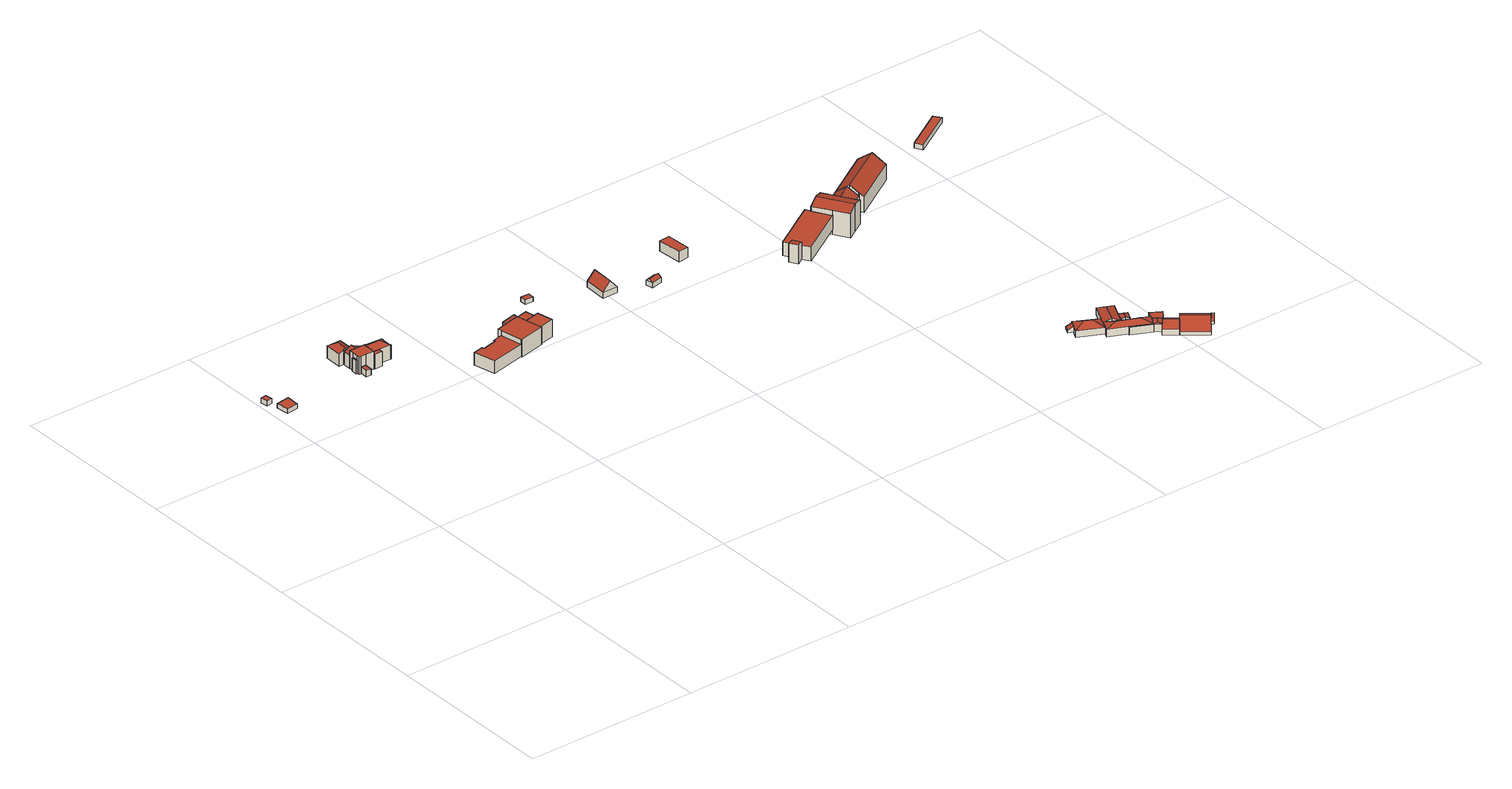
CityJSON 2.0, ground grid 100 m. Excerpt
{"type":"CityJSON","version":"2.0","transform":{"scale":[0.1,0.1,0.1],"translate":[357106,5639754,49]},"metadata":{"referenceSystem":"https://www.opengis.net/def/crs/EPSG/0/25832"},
"CityObjects":{
"building1":{"type":"Building","attributes":{"Geometrietyp2DReferenz":"3000","Gemeindeschluessel":"05315000","function":"31001_3040","roofType":"1000","measuredHeight":3.02,"storeysAboveGround":1},"address":[{"country":"Germany","locality":"Köln","thoroughfareNumber":"61","thoroughfareName":"Lindenallee"}],"geometry":[{"type":"Solid","lod":"2","boundaries":[[[[0,1,2,3]],[[4,5,1,0]],[[6,7,5,4]],[[3,2,7,6]],[[4,0,3,6]],[[1,5,7,2]]]],"semantics":{"surfaces":[{"type":"WallSurface"},{"type":"RoofSurface"},{"type":"GroundSurface"}],"values":[[0,0,0,0,1,2]]}}]},
"building2":{"type":"Building","attributes":{"Geometrietyp2DReferenz":"3000","Gemeindeschluessel":"05315000","function":"31001_2463","roofType":"1000","measuredHeight":2.78,"storeysAboveGround":1},"address":[{"country":"Germany","locality":"Köln","thoroughfareNumber":"61","thoroughfareName":"Lindenallee"}],"geometry":[{"type":"Solid","lod":"2","boundaries":[[[[8,9,10,11]],[[12,13,9,8]],[[14,15,13,12]],[[11,10,15,14]],[[12,8,11,14]],[[9,13,15,10]]]],"semantics":{"surfaces":[{"type":"WallSurface"},{"type":"RoofSurface"},{"type":"GroundSurface"}],"values":[[0,0,0,0,1,2]]}}]},
"building3":{"type":"Building","attributes":{"Geometrietyp2DReferenz":"3000","Gemeindeschluessel":"05315000","function":"51009_1610","roofType":"1000","measuredHeight":7.66},"geometry":[{"type":"Solid","lod":"2","boundaries":[[[[16,17,18,19]],[[20,21,17,16]],[[22,23,21,20]],[[19,18,23,22]],[[20,16,19,22]],[[17,21,23,18]]]],"semantics":{"surfaces":[{"type":"WallSurface"},{"type":"RoofSurface"},{"type":"GroundSurface"}],"values":[[0,0,0,0,1,2]]}}]},
"building4":{"type":"Building","attributes":{"Geometrietyp2DReferenz":"3000","Gemeindeschluessel":"05315000","function":"51009_1610","roofType":"1000","measuredHeight":3.61},"geometry":[{"type":"Solid","lod":"2","boundaries":[[[[24,25,26,27]],[[28,29,25,24]],[[30,31,29,28]],[[27,26,31,30]],[[28,24,27,30]],[[25,29,31,26]]]],"semantics":{"surfaces":[{"type":"WallSurface"},{"type":"RoofSurface"},{"type":"GroundSurface"}],"values":[[0,0,0,0,1,2]]}}]},
"building5":{"type":"Building","attributes":{"Gemeindeschluessel":"05315000","Geometrietyp2DReferenz":"3000","function":"31001_1010"},"address":[{"country":"Germany","locality":"Köln","thoroughfareNumber":"55a","thoroughfareName":"Lindenallee"}],"children":["building5-1","building5-2","building5-3","building5-4","building5-5"]},
"building5-1":{"type":"BuildingPart","attributes":{"roofType":"1000","measuredHeight":10.19,"storeysAboveGround":3},"parents":["building5"],"geometry":[{"type":"MultiSurface","lod":"2","boundaries":[[[32,33,34,35]],[[36,37,33,32]],[[38,39,37,36]],[[40,41,39,38]],[[42,43,41,40]],[[35,34,44,45]],[[46,42,40,38,36,32,35,45]],[[33,37,39,41,43,47,44,34]],[[42,46,48,49,50]],[[50,49,51,43]],[[49,48,47,51]],[[46,52,53]],[[45,54,55,56]],[[52,56,55,57,58]],[[53,52,58,47]],[[55,54,44,57]]],"semantics":{"surfaces":[{"type":"WallSurface"},{"type":"RoofSurface"},{"type":"GroundSurface"},{"type":"ClosureSurface"}],"values":[0,0,0,0,0,0,1,2,0,3,3,0,0,3,3,3]}}]},
"building5-2":{"type":"BuildingPart","attributes":{"roofType":"5000","measuredHeight":10.4,"storeysAboveGround":3},"address":[{"country":"Germany","locality":"Köln","thoroughfareNumber":"55a","thoroughfareName":"Lindenallee"}],"parents":["building5"],"geometry":[{"type":"MultiSurface","lod":"2","boundaries":[[[59,60,61,62]],[[63,64,60,59]],[[65,66,67,68]],[[69,70,66,65]],[[71,72,70,69]],[[73,74,72,71]],[[75,76,74,73]],[[77,78,76,75]],[[79,80,78,77]],[[81,82,80,79]],[[83,84,82,81]],[[85,86,84,83]],[[87,88,86,85]],[[89,90,88,87]],[[91,92,90,89]],[[93,94,92,91]],[[95,96,94,93]],[[97,98,96,95]],[[99,100,98,97]],[[62,61,100,99]],[[52,55,63,59,62,101]],[[62,99,97,95,93,91,89,87,101]],[[87,85,83,81,79,77,75,73,71,69,65,68,53,52,101]],[[60,64,102,103,104,67,66,70,72,74,76,78,80,82,84,86,88,90,92,94,96,98,100,61]],[[55,102,64,63]],[[58,103,102,57]],[[56,52,58,57,55]],[[58,47,104,103]],[[52,53,47,58]],[[53,105,48]],[[48,105,68,67,104]]],"semantics":{"surfaces":[{"type":"WallSurface"},{"type":"RoofSurface"},{"type":"GroundSurface"},{"type":"ClosureSurface"}],"values":[0,0,0,0,0,0,0,0,0,0,0,0,0,0,0,0,0,0,0,0,1,1,1,2,3,0,3,0,3,0,3]}}]},
"building5-3":{"type":"BuildingPart","attributes":{"roofType":"5000","measuredHeight":9.12,"storeysAboveGround":3},"parents":["building5"],"geometry":[{"type":"MultiSurface","lod":"2","boundaries":[[[106,107,108,109]],[[110,111,107,106]],[[112,113,111,110]],[[114,115,116,117]],[[109,108,115,114]],[[118,112,110,119]],[[110,106,119]],[[106,109,114,117,118,119]],[[107,111,113,120,116,115,108]],[[118,121,122]],[[122,121,120,123,124]],[[124,123,113,112]],[[118,117,125,121]],[[116,120,121,125]]],"semantics":{"surfaces":[{"type":"WallSurface"},{"type":"RoofSurface"},{"type":"GroundSurface"},{"type":"ClosureSurface"}],"values":[0,0,0,0,0,1,1,1,2,0,3,3,0,3]}}]},
"building5-4":{"type":"BuildingPart","attributes":{"roofType":"3100","measuredHeight":9.55,"storeysAboveGround":3},"parents":["building5"],"geometry":[{"type":"MultiSurface","lod":"2","boundaries":[[[125,116,126,50]],[[127,128,113,129]],[[130,67,128,127]],[[48,130,127,129,131,49]],[[125,50,49,131]],[[126,116,123,113,128,67,104,132]],[[51,43,126,132]],[[49,50,43,51]],[[131,124,122]],[[122,124,123,120,121]],[[121,120,116,125]],[[131,129,112,124]],[[113,123,124,112]],[[130,105,68]],[[68,105,48,104,67]],[[51,132,104,47]],[[49,51,47,48]]],"semantics":{"surfaces":[{"type":"WallSurface"},{"type":"RoofSurface"},{"type":"GroundSurface"},{"type":"ClosureSurface"}],"values":[0,0,0,1,1,2,0,3,0,3,3,0,3,0,3,0,3]}}]},
"building5-5":{"type":"BuildingPart","attributes":{"roofType":"1000","measuredHeight":8.3,"storeysAboveGround":3},"parents":["building5"],"geometry":[{"type":"MultiSurface","lod":"2","boundaries":[[[133,134,135,136]],[[54,137,134,133]],[[136,135,64,63]],[[55,54,133,136,63]],[[134,137,102,64,135]],[[44,57,102,137]],[[54,55,57,44]],[[63,64,102,55]]],"semantics":{"surfaces":[{"type":"WallSurface"},{"type":"RoofSurface"},{"type":"GroundSurface"},{"type":"ClosureSurface"}],"values":[0,0,0,1,2,0,3,3]}}]},
"building6":{"type":"Building","attributes":{"Gemeindeschluessel":"05315000","Geometrietyp2DReferenz":"3000","function":"31001_2050"},"address":[{"country":"Germany","locality":"Köln","thoroughfareNumber":"53b","thoroughfareName":"Lindenallee"}],"children":["building6-1","building6-2","building6-3","building6-4","building6-5"]},
"building6-1":{"type":"BuildingPart","attributes":{"roofType":"1000","measuredHeight":10.09,"storeysAboveGround":3},"parents":["building6"],"geometry":[{"type":"MultiSurface","lod":"2","boundaries":[[[138,139,140,141]],[[142,143,139,138]],[[144,145,143,142]],[[146,147,148,149]],[[150,151,147,146]],[[152,153,154,155]],[[150,146,149,144,142,138,141,152,155]],[[140,139,143,145,148,147,151,154,153]],[[141,156,152]],[[152,156,157,153]],[[156,141,140,157]],[[144,149,158,159]],[[148,145,159,158]],[[150,155,160,161]],[[154,151,161,160]]],"semantics":{"surfaces":[{"type":"WallSurface"},{"type":"RoofSurface"},{"type":"GroundSurface"},{"type":"ClosureSurface"}],"values":[0,0,0,0,0,0,1,2,0,3,3,0,3,0,3]}}]},
"building6-2":{"type":"BuildingPart","attributes":{"roofType":"1000","measuredHeight":7.21,"storeysAboveGround":3},"parents":["building6"],"geometry":[{"type":"Solid","lod":"2","boundaries":[[[[162,163,164,165]],[[166,167,163,162]],[[168,169,167,166]],[[170,171,169,168]],[[172,173,171,170]],[[158,148,173,172]],[[165,164,145,159]],[[158,172,170,168,166,162,165,159]],[[163,167,169,171,173,148,145,164]],[[158,159,145,148]]]],"semantics":{"surfaces":[{"type":"WallSurface"},{"type":"RoofSurface"},{"type":"GroundSurface"},{"type":"ClosureSurface"}],"values":[[0,0,0,0,0,0,0,1,2,3]]}}]},
"building6-3":{"type":"BuildingPart","attributes":{"roofType":"2100","measuredHeight":10.44,"storeysAboveGround":3},"parents":["building6"],"geometry":[{"type":"Solid","lod":"2","boundaries":[[[[174,175,176,177]],[[160,154,175,174]],[[177,176,151,161]],[[160,174,177,161]],[[175,154,151,176]],[[160,161,151,154]]]],"semantics":{"surfaces":[{"type":"WallSurface"},{"type":"RoofSurface"},{"type":"GroundSurface"},{"type":"ClosureSurface"}],"values":[[0,0,0,1,2,3]]}}]},
"building6-4":{"type":"BuildingPart","attributes":{"roofType":"1000","measuredHeight":10.07,"storeysAboveGround":3},"parents":["building6"],"geometry":[{"type":"Solid","lod":"2","boundaries":[[[[178,179,153,152]],[[180,181,179,178]],[[180,178,152,156]],[[179,181,157,153]],[[180,156,157,181]],[[156,152,153,157]]]],"semantics":{"surfaces":[{"type":"WallSurface"},{"type":"RoofSurface"},{"type":"GroundSurface"},{"type":"ClosureSurface"}],"values":[[0,0,1,2,3,3]]}}]},
"building6-5":{"type":"BuildingPart","attributes":{"roofType":"1000","measuredHeight":10.09,"storeysAboveGround":3},"parents":["building6"],"geometry":[{"type":"Solid","lod":"2","boundaries":[[[[182,183,181,180]],[[184,185,183,182]],[[141,140,185,184]],[[182,180,156,141,184]],[[157,181,183,185,140]],[[140,141,156,157]],[[181,157,156,180]]]],"semantics":{"surfaces":[{"type":"WallSurface"},{"type":"RoofSurface"},{"type":"GroundSurface"},{"type":"ClosureSurface"}],"values":[[0,0,0,1,2,3,3]]}}]},
"building7":{"type":"Building","attributes":{"Geometrietyp2DReferenz":"3000","Gemeindeschluessel":"05315000","function":"31001_2000","roofType":"1000","measuredHeight":2.77,"storeysAboveGround":1},"address":[{"country":"Germany","locality":"Köln","thoroughfareNumber":"49","thoroughfareName":"Lindenallee"}],"geometry":[{"type":"Solid","lod":"2","boundaries":[[[[186,187,188,189]],[[190,191,187,186]],[[192,193,191,190]],[[189,188,193,192]],[[190,186,189,192]],[[187,191,193,188]]]],"semantics":{"surfaces":[{"type":"WallSurface"},{"type":"RoofSurface"},{"type":"GroundSurface"}],"values":[[0,0,0,0,1,2]]}}]},
"building8":{"type":"Building","attributes":{"Geometrietyp2DReferenz":"3000","Gemeindeschluessel":"05315000","function":"31001_1010","roofType":"3100","measuredHeight":8.5,"storeysAboveGround":1},"address":[{"country":"Germany","locality":"Köln","thoroughfareNumber":"49","thoroughfareName":"Lindenallee"}],"geometry":[{"type":"Solid","lod":"2","boundaries":[[[[194,195,196,197]],[[198,199,195,194]],[[200,201,199,198]],[[197,196,201,200]],[[194,202,198]],[[200,203,197]],[[197,203,202,194]],[[198,202,203,200]],[[195,199,201,196]]]],"semantics":{"surfaces":[{"type":"WallSurface"},{"type":"RoofSurface"},{"type":"GroundSurface"}],"values":[[0,0,0,0,0,0,1,1,2]]}}]},
"building9":{"type":"Building","attributes":{"Geometrietyp2DReferenz":"3000","Gemeindeschluessel":"05315000","function":"31001_2463","roofType":"3100","measuredHeight":4.38,"storeysAboveGround":1},"address":[{"country":"Germany","locality":"Köln","thoroughfareNumber":"49","thoroughfareName":"Lindenallee"}],"geometry":[{"type":"Solid","lod":"2","boundaries":[[[[204,205,206,207]],[[208,209,205,204]],[[210,211,209,208]],[[207,206,211,210]],[[204,212,208]],[[210,213,207]],[[207,213,212,204]],[[208,212,213,210]],[[205,209,211,206]]]],"semantics":{"surfaces":[{"type":"WallSurface"},{"type":"RoofSurface"},{"type":"GroundSurface"}],"values":[[0,0,0,0,0,0,1,1,2]]}}]},
"building10":{"type":"Building","attributes":{"Geometrietyp2DReferenz":"3000","Gemeindeschluessel":"05315000","function":"31001_1110","roofType":"9999","measuredHeight":6,"storeysAboveGround":1},"address":[{"country":"Germany","locality":"Köln","thoroughfareNumber":"47c","thoroughfareName":"Lindenallee"}],"geometry":[{"type":"Solid","lod":"2","boundaries":[[[[214,215,216,217]],[[215,218,219,216]],[[214,220,218,215]],[[217,221,220,214]],[[216,219,221,217]],[[218,220,221,219]]]],"semantics":{"surfaces":[{"type":"RoofSurface"},{"type":"WallSurface"},{"type":"GroundSurface"}],"values":[[0,1,1,1,1,2]]}}]},
"building11":{"type":"Building","attributes":{"Geometrietyp2DReferenz":"3000","Gemeindeschluessel":"05315000","function":"51009_1610","roofType":"2100","measuredHeight":3.27},"geometry":[{"type":"Solid","lod":"2","boundaries":[[[[222,223,224,225]],[[226,227,223,222]],[[228,229,227,226]],[[225,224,229,228]],[[226,222,225,228]],[[223,227,229,224]]]],"semantics":{"surfaces":[{"type":"WallSurface"},{"type":"RoofSurface"},{"type":"GroundSurface"}],"values":[[0,0,0,0,1,2]]}}]},
"building12":{"type":"Building","attributes":{"Geometrietyp2DReferenz":"3000","Gemeindeschluessel":"05315000","function":"31001_3062","roofType":"3200","measuredHeight":6.06,"storeysAboveGround":1},"address":[{"country":"Germany","locality":"Köln","thoroughfareNumber":"200","thoroughfareName":"Schillingsrotter Weg"}],"geometry":[{"type":"Solid","lod":"2","boundaries":[[[[230,231,232,233]],[[234,235,231,230]],[[236,237,235,234]],[[238,239,237,236]],[[240,241,239,238]],[[242,243,241,240]],[[244,245,243,242]],[[233,232,245,244]],[[246,242,240,238,247]],[[238,236,234,230,247]],[[247,230,233,246]],[[233,244,242,246]],[[231,235,237,239,241,243,245,232]]]],"semantics":{"surfaces":[{"type":"WallSurface"},{"type":"RoofSurface"},{"type":"GroundSurface"}],"values":[[0,0,0,0,0,0,0,0,1,1,1,1,2]]}}]},
"building13":{"type":"Building","attributes":{"Gemeindeschluessel":"05315000","Geometrietyp2DReferenz":"3000","function":"31001_3062"},"address":[{"country":"Germany","locality":"Köln","thoroughfareNumber":"1001","thoroughfareName":"Schillingsrotter Weg"}],"children":["building13-1","building13-2","building13-3","building13-4"]},
"building13-1":{"type":"BuildingPart","attributes":{"roofType":"3200","measuredHeight":6.21,"storeysAboveGround":1},"parents":["building13"],"geometry":[{"type":"MultiSurface","lod":"2","boundaries":[[[248,249,250,251]],[[252,253,249,248]],[[254,255,256,257]],[[258,259,255,254]],[[260,261,259,258]],[[262,263,261,260]],[[264,265,263,262]],[[266,267,265,264]],[[268,269,267,266]],[[251,250,270,271]],[[272,264,262,260,258,254,257,252,273]],[[252,248,251,273]],[[273,251,271,268,272]],[[268,266,264,272]],[[249,253,256,255,259,261,263,265,267,269,270,250]],[[252,274,275]],[[276,277,278]],[[279,276,278,280,281]],[[275,274,279,281,253]],[[282,257,256,283]],[[278,277,282,283,280]],[[271,270,269,268]]],"semantics":{"surfaces":[{"type":"WallSurface"},{"type":"RoofSurface"},{"type":"GroundSurface"},{"type":"ClosureSurface"}],"values":[0,0,0,0,0,0,0,0,0,0,1,1,1,1,2,0,0,3,3,3,3,3]}}]},
"building13-2":{"type":"BuildingPart","attributes":{"roofType":"1000","measuredHeight":4.41,"storeysAboveGround":1},"parents":["building13"],"geometry":[{"type":"Solid","lod":"2","boundaries":[[[[271,270,284,285]],[[286,287,269,268]],[[285,284,287,286]],[[268,271,285,286]],[[270,269,287,284]],[[268,269,270,271]]]],"semantics":{"surfaces":[{"type":"WallSurface"},{"type":"RoofSurface"},{"type":"GroundSurface"},{"type":"ClosureSurface"}],"values":[[0,0,0,1,2,3]]}}]},
"building13-3":{"type":"BuildingPart","attributes":{"roofType":"5000","measuredHeight":6.04,"storeysAboveGround":1},"address":[{"country":"Germany","locality":"Köln","thoroughfareNumber":"1001","thoroughfareName":"Schillingsrotter Weg"}],"parents":["building13"],"geometry":[{"type":"MultiSurface","lod":"2","boundaries":[[[288,243,245,275]],[[289,241,243,288]],[[290,291,241,289]],[[292,293,291,290]],[[294,295,293,292]],[[296,278,294,292,297]],[[292,290,297]],[[290,289,288,275,296,297]],[[298,245,243,241,291,293,295,299]],[[281,298,299,280]],[[296,279,276]],[[276,279,281,280,278]],[[281,253,245,298]],[[296,274,279]],[[279,274,275,253,281]],[[294,278,299,295]]],"semantics":{"surfaces":[{"type":"WallSurface"},{"type":"RoofSurface"},{"type":"GroundSurface"},{"type":"ClosureSurface"}],"values":[0,0,0,0,0,1,1,1,2,0,0,3,0,0,3,3]}}]},
"building13-4":{"type":"BuildingPart","attributes":{"roofType":"5000","measuredHeight":5.77,"storeysAboveGround":1},"parents":["building13"],"geometry":[{"type":"MultiSurface","lod":"2","boundaries":[[[300,301,295,302]],[[303,304,301,300]],[[305,303,300,306]],[[300,302,306]],[[302,307,305,306]],[[308,299,295,301,304]],[[303,305,282,257]],[[283,308,304,256]],[[282,283,256,257]],[[283,280,299,308]],[[305,307,277,282]],[[282,277,278,280,283]],[[307,302,294,278]],[[295,299,278,294]]],"semantics":{"surfaces":[{"type":"WallSurface"},{"type":"RoofSurface"},{"type":"GroundSurface"},{"type":"ClosureSurface"}],"values":[0,0,1,1,1,2,0,0,3,0,0,3,0,3]}}]},
"building14":{"type":"Building","attributes":{"Gemeindeschluessel":"05315000","Geometrietyp2DReferenz":"3000","function":"31001_3072"},"address":[{"country":"Germany","locality":"Köln","thoroughfareNumber":"12","thoroughfareName":"Schillingsrotter Weg"},{"country":"Germany","locality":"Köln","thoroughfareNumber":"10","thoroughfareName":"Schillingsrotter Weg"}],"children":["building14-1","building14-2","building14-3","building14-4","building14-5"]},
"building14-1":{"type":"BuildingPart","attributes":{"roofType":"3100","measuredHeight":15.55,"storeysAboveGround":3},"parents":["building14"],"geometry":[{"type":"MultiSurface","lod":"2","boundaries":[[[309,310,311,312]],[[313,314,310,309]],[[315,316,314,313]],[[317,318,319,320]],[[321,322,318,317]],[[323,324,322,321]],[[312,311,325,326]],[[320,327,315,313,309,317]],[[312,326,323,321,317,309]],[[310,314,316,328,319,318,322,324,325,311]],[[329,330,328,316]],[[315,327,331,332]],[[330,329,332,331]],[[327,320,333,331]],[[334,319,328,330]],[[334,330,331,333]],[[323,326,335,336,337]],[[325,324,337,335]],[[336,335,337]]],"semantics":{"surfaces":[{"type":"WallSurface"},{"type":"RoofSurface"},{"type":"GroundSurface"},{"type":"ClosureSurface"}],"values":[0,0,0,0,0,0,0,1,1,2,0,0,3,0,0,3,0,3,3]}}]},
"building14-2":{"type":"BuildingPart","attributes":{"roofType":"3100","measuredHeight":14.31,"storeysAboveGround":3},"address":[{"country":"Germany","locality":"Köln","thoroughfareNumber":"12","thoroughfareName":"Schillingsrotter Weg"}],"parents":["building14"],"geometry":[{"type":"MultiSurface","lod":"2","boundaries":[[[338,339,340,341]],[[342,343,344,345]],[[346,347,343,342]],[[348,349,347,346]],[[350,351,349,348]],[[341,340,351,350]],[[342,345,352,346]],[[338,341,350,348,346,352]],[[339,353,344,343,347,349,351,340]],[[352,354,355,338]],[[356,353,339,357]],[[355,358,356,357]],[[354,358,355]],[[356,359,344,353]],[[352,345,360,354]],[[358,345,359,356]],[[354,360,345,358]]],"semantics":{"surfaces":[{"type":"WallSurface"},{"type":"RoofSurface"},{"type":"GroundSurface"},{"type":"ClosureSurface"}],"values":[0,0,0,0,0,0,1,1,2,0,0,3,3,0,0,3,3]}}]},
"building14-3":{"type":"BuildingPart","attributes":{"roofType":"1000","measuredHeight":8.16,"storeysAboveGround":3},"address":[{"country":"Germany","locality":"Köln","thoroughfareNumber":"12","thoroughfareName":"Schillingsrotter Weg"}],"parents":["building14"],"geometry":[{"type":"MultiSurface","lod":"2","boundaries":[[[333,334,361,362]],[[363,364,329,332]],[[365,366,364,363]],[[367,368,369,370]],[[362,361,368,367]],[[370,365,363,332,331,333,362,367]],[[334,330,329,364,366,369,368,361]],[[333,331,330,334]],[[331,332,329,330]],[[371,372,369,366]],[[365,370,372,371]]],"semantics":{"surfaces":[{"type":"WallSurface"},{"type":"RoofSurface"},{"type":"GroundSurface"},{"type":"ClosureSurface"}],"values":[0,0,0,0,0,1,2,3,3,0,3]}}]},
"building14-4":{"type":"BuildingPart","attributes":{"roofType":"3100","measuredHeight":13.08,"storeysAboveGround":3},"address":[{"country":"Germany","locality":"Köln","thoroughfareNumber":"12","thoroughfareName":"Schillingsrotter Weg"}],"parents":["building14"],"geometry":[{"type":"MultiSurface","lod":"2","boundaries":[[[345,359,373,337]],[[335,374,357,355]],[[337,336,360,345]],[[355,360,336,335]],[[359,357,374,373]],[[358,355,357,356]],[[345,358,356,359]],[[325,324,373,374]],[[335,337,324,325]],[[355,358,354]],[[354,358,345,360]],[[335,336,337]]],"semantics":{"surfaces":[{"type":"WallSurface"},{"type":"RoofSurface"},{"type":"GroundSurface"},{"type":"ClosureSurface"}],"values":[0,0,1,1,2,3,3,0,3,3,3,3]}}]},
"building14-5":{"type":"BuildingPart","attributes":{"roofType":"2100","measuredHeight":10.99,"storeysAboveGround":3},"address":[{"country":"Germany","locality":"Köln","thoroughfareNumber":"12","thoroughfareName":"Schillingsrotter Weg"}],"parents":["building14"],"geometry":[{"type":"MultiSurface","lod":"2","boundaries":[[[375,372,376,377]],[[378,379,371,380]],[[377,376,379,378]],[[380,375,377,378]],[[372,371,379,376]],[[375,380,365,370]],[[371,372,370,365]]],"semantics":{"surfaces":[{"type":"WallSurface"},{"type":"RoofSurface"},{"type":"GroundSurface"},{"type":"ClosureSurface"}],"values":[0,0,0,1,2,0,3]}}]},
"building15":{"type":"Building","attributes":{"Geometrietyp2DReferenz":"3000","Gemeindeschluessel":"05315000","function":"31001_3062","roofType":"5000","measuredHeight":4.56,"storeysAboveGround":1},"geometry":[{"type":"Solid","lod":"2","boundaries":[[[[381,382,383,384]],[[286,385,382,381]],[[266,386,385,286]],[[384,383,386,266]],[[381,387,286]],[[266,388,384]],[[384,388,387,381]],[[286,387,388,266]],[[382,385,386,383]]]],"semantics":{"surfaces":[{"type":"WallSurface"},{"type":"RoofSurface"},{"type":"GroundSurface"}],"values":[[0,0,0,0,1,0,1,1,2]]}}]},
"building16":{"type":"Building","attributes":{"Geometrietyp2DReferenz":"3000","Gemeindeschluessel":"05315000","function":"31001_3061","roofType":"1000","measuredHeight":4.51,"storeysAboveGround":1},"geometry":[{"type":"Solid","lod":"2","boundaries":[[[[389,390,391,392]],[[393,394,390,389]],[[395,396,394,393]],[[397,398,396,395]],[[399,400,398,397]],[[392,391,400,399]],[[397,395,393,389,392,399]],[[390,394,396,398,400,391]]]],"semantics":{"surfaces":[{"type":"WallSurface"},{"type":"RoofSurface"},{"type":"GroundSurface"}],"values":[[0,0,0,0,0,0,1,2]]}}]},
"building17":{"type":"Building","attributes":{"Gemeindeschluessel":"05315000","Geometrietyp2DReferenz":"3000","function":"31001_3062"},"children":["building17-1","building17-2","building17-3"]},
"building17-1":{"type":"BuildingPart","attributes":{"roofType":"3100","measuredHeight":5.64,"storeysAboveGround":1},"parents":["building17"],"geometry":[{"type":"MultiSurface","lod":"2","boundaries":[[[401,402,403,404]],[[405,406,402,401]],[[407,408,409,410]],[[411,412,408,407]],[[413,414,412,411]],[[413,411,407,415]],[[410,405,401,404,415,407]],[[416,403,402,406,409,408,412,414]],[[417,415,418]],[[419,420,417,418,416]],[[414,413,420,419]],[[415,404,421,418]],[[416,418,421,403]],[[405,410,422]],[[409,406,405,422]]],"semantics":{"surfaces":[{"type":"WallSurface"},{"type":"RoofSurface"},{"type":"GroundSurface"},{"type":"ClosureSurface"}],"values":[0,0,0,0,0,1,1,2,0,3,3,0,3,0,3]}}]},
"building17-2":{"type":"BuildingPart","attributes":{"roofType":"3100","measuredHeight":5.68,"storeysAboveGround":1},"parents":["building17"],"geometry":[{"type":"MultiSurface","lod":"2","boundaries":[[[423,424,425,426]],[[427,428,424,423]],[[429,398,428,427]],[[430,396,398,429]],[[421,403,396,430]],[[426,425,414,431]],[[423,426,431,432,427]],[[421,430,429,427,432]],[[424,428,398,396,403,419,414,425]],[[432,420,417]],[[418,417,420,419,416]],[[421,418,416,403]],[[432,431,413,420]],[[420,413,414,419]]],"semantics":{"surfaces":[{"type":"WallSurface"},{"type":"RoofSurface"},{"type":"GroundSurface"},{"type":"ClosureSurface"}],"values":[0,0,0,0,0,0,1,1,2,0,3,3,0,3]}}]},
"building17-3":{"type":"BuildingPart","attributes":{"roofType":"1000","measuredHeight":1.54,"storeysAboveGround":1},"parents":["building17"],"geometry":[{"type":"Solid","lod":"2","boundaries":[[[[433,434,406,405]],[[435,436,434,433]],[[422,409,436,435]],[[433,405,422,435]],[[406,434,436,409]],[[422,405,406,409]]]],"semantics":{"surfaces":[{"type":"WallSurface"},{"type":"RoofSurface"},{"type":"GroundSurface"},{"type":"ClosureSurface"}],"values":[[0,0,0,1,2,3]]}}]},
"building18":{"type":"Building","attributes":{"Geometrietyp2DReferenz":"3000","Gemeindeschluessel":"05315000","function":"51009_1611","roofType":"1000","measuredHeight":2.87},"geometry":[{"type":"Solid","lod":"2","boundaries":[[[[437,438,439,440]],[[441,442,438,437]],[[443,444,442,441]],[[440,439,444,443]],[[441,437,440,443]],[[438,442,444,439]]]],"semantics":{"surfaces":[{"type":"WallSurface"},{"type":"RoofSurface"},{"type":"GroundSurface"}],"values":[[0,0,0,0,1,2]]}}]}
},
"vertices":[
[48,2396,58],[48,2396,28],[42,2438,28],[42,2438,58],[15,2391,58],[15,2391,28],[9,2433,58],[9,2433,28],
[117,2281,55],[117,2281,28],[120,2356,28],[120,2356,55],[52,2273,55],[52,2273,28],[43,2346,55],[43,2346,28],
[563,2397,99],[563,2397,22],[556,2397,22],[556,2397,99],[562,2363,99],[562,2363,22],[555,2363,99],[555,2363,22],
[604,2349,61],[604,2349,25],[575,2349,25],[575,2349,61],[603,2306,61],[603,2306,25],[574,2306,61],[574,2306,25],
[575,2349,123],[575,2349,21],[604,2349,21],[604,2349,123],[562,2350,123],[562,2350,21],[562,2363,123],[562,2363,21],[563,2397,123],[563,2397,21],[564,2426,123],[564,2426,21],[653,2347,21],[653,2347,123],[654,2425,123],[654,2425,21],[654,2425,94],[609,2426,115],[564,2426,94],[609,2426,21],[654,2411,123],[654,2425,115],[653,2347,102],[654,2374,102],[654,2410,123],[654,2374,21],[654,2411,21],
[713,2372,102],[713,2372,19],[774,2370,19],[774,2370,102],[708,2372,102],[708,2372,19],[662,2472,88],[662,2472,19],[655,2472,19],[655,2472,88],[667,2472,88],[667,2472,19],[671,2472,88],[671,2472,19],[676,2470,89],[676,2470,19],[680,2467,90],[680,2467,19],[683,2464,92],[683,2464,19],[685,2460,95],[685,2460,19],[686,2456,97],[686,2456,19],[687,2451,100],[687,2451,19],[686,2447,102],[686,2447,19],[776,2444,102],[776,2444,19],[782,2444,99],[782,2444,19],[782,2440,99],[782,2440,19],[776,2440,102],[776,2440,19],[775,2376,102],[775,2376,19],[780,2376,99],[780,2376,19],[780,2370,99],[780,2370,19],[740,2408,123],[654,2374,19],[654,2411,19],[654,2425,19],[655,2462,94],
[539,2574,88],[539,2574,19],[537,2475,19],[537,2475,88],[621,2573,88],[621,2573,19],[619,2473,88],[619,2473,19],[565,2475,103],[565,2475,19],[565,2474,19],[565,2474,103],[578,2474,111],[579,2537,111],[578,2474,19],[578,2474,100],[588,2474,105],[610,2473,19],[610,2473,93],[565,2474,94],
[564,2426,19],[619,2472,110],[619,2472,19],[619,2473,110],[655,2472,94],[610,2473,115],[609,2426,19],
[661,2347,102],[661,2347,19],[707,2346,19],[707,2346,102],[653,2347,19],
[1443,2006,126],[1443,2006,25],[1442,2011,25],[1442,2011,126],[1294,1974,126],[1294,1974,25],[1293,1979,126],[1293,1979,25],[1264,2127,126],[1264,2127,25],[1268,2107,25],[1268,2107,126],[1321,2139,126],[1321,2139,25],[1411,2156,126],[1411,2156,25],[1411,2159,25],[1411,2159,126],[1422,2103,126],[1422,2103,25],[1268,2107,97],[1293,1979,97],[1411,2159,125],[1321,2139,125],
[1064,2063,97],[1064,2063,25],[1091,1936,25],[1091,1936,97],[1122,2076,97],[1122,2076,25],[1124,2063,97],[1124,2063,25],[1211,2082,97],[1211,2082,25],[1209,2094,97],[1209,2094,25],
[1407,2177,130],[1407,2177,25],[1317,2158,25],[1317,2158,130],
[1471,2169,126],[1471,2169,25],[1483,2116,126],[1483,2116,25],
[1509,2121,126],[1509,2121,25],[1529,2029,126],[1529,2029,25],
[1657,2379,57],[1657,2379,30],[1608,2380,30],[1608,2380,57],[1656,2343,57],[1656,2343,30],[1607,2345,57],[1607,2345,30],
[2039,2154,60],[2039,2154,26],[2043,2285,26],[2043,2285,60],[1952,2156,60],[1952,2156,26],[1956,2288,60],[1956,2288,26],[1996,2155,111],[2000,2287,111],
[2200,2075,59],[2200,2075,30],[2266,2089,30],[2266,2089,59],[2192,2118,59],[2192,2118,30],[2258,2132,59],[2258,2132,30],[2196,2097,73],[2262,2110,73],
[2435,2161,109],[2494,2166,109],[2484,2306,109],[2424,2300,109],[2494,2166,49],[2484,2306,49],[2435,2161,49],[2424,2300,49],
[3589,485,66],[3589,485,34],[3560,499,34],[3560,499,47],[3571,449,66],[3571,449,34],[3543,463,47],[3543,463,34],
[3551,408,68],[3551,408,31],[3685,342,31],[3685,342,68],[3571,449,68],[3571,449,31],[3589,485,68],[3589,485,31],[3591,489,68],[3591,489,31],[3721,424,68],[3721,424,31],[3722,424,68],[3722,424,31],[3702,380,68],[3702,380,31],[3656,407,91],[3619,425,91],
[3685,342,76],[3685,342,32],[3672,314,32],[3672,314,76],[3702,380,76],[3702,380,32],[3859,305,76],[3859,305,32],[3826,321,32],[3826,321,76],[3861,310,73],[3861,310,32],[3874,304,73],[3874,304,32],[3872,299,76],[3872,299,32],[3920,276,76],[3920,276,32],[3912,258,76],[3912,258,32],[3889,215,76],[3889,215,32],[3774,267,32],[3774,267,76],[3855,269,94],[3737,324,94],[3713,375,76],[3702,380,70],[3772,346,76],[3784,341,76],[3784,341,70],[3743,360,76],[3784,341,32],[3743,360,32],[3805,331,76],[3805,331,32],
[3771,261,32],[3771,261,76],[3885,207,76],[3885,207,32],
[3722,424,70],[3721,424,70],[3763,514,70],[3763,514,31],[3847,474,70],[3847,474,31],[3809,395,70],[3809,395,31],[3743,360,91],[3790,462,91],[3743,360,31],[3784,341,31],
[3852,374,78],[3852,374,31],[3809,395,78],[3826,321,78],[3826,321,31],[3805,331,88],[3818,358,88],[3784,341,78],[3805,331,31],
[3341,1899,165],[3341,1899,9],[3399,1935,9],[3399,1935,148],[3283,1862,148],[3283,1862,9],[3233,1942,148],[3233,1942,9],[3230,2077,165],[3230,2077,9],[3176,2043,9],[3176,2043,149],[3289,2113,148],[3289,2113,9],[3310,2079,148],[3310,2079,9],[3375,1974,9],[3375,1974,148],[3172,2041,148],[3172,2041,9],[3233,1942,39],[3172,2041,39],[3172,2041,120],[3233,1942,120],[3176,2043,120],[3176,2043,39],[3375,1974,96],[3342,2027,139],[3310,2079,96],
[3472,2035,115],[3472,2035,6],[3472,2036,6],[3472,2036,115],[3684,2312,96],[3684,2312,6],[3407,2140,6],[3407,2140,96],[3723,2248,149],[3723,2248,6],[3763,2184,96],[3763,2184,6],[3487,2013,96],[3487,2013,6],[3446,2076,149],[3446,2076,6],[3446,2076,130],[3472,2035,96],[3446,2076,8],[3472,2035,8],[3446,2076,96],[3407,2140,8],[3439,2088,139],
[3158,2072,39],[3158,2072,120],[2963,1775,120],[2963,1775,39],[2937,1816,120],[2937,1816,39],[2884,1902,120],[2884,1902,39],[2910,1861,39],[2910,1861,120],[2937,1816,40],[2910,1861,40],
[3310,2079,8],[3375,1974,8],
[2910,1861,140],[2869,1836,40],[2869,1836,149],[2897,1791,149],[2897,1791,40],[2937,1816,140],
[3917,181,76],[3917,181,35],[3956,223,35],[3956,223,76],[3885,207,35],[3912,258,35],[3910,207,81],[3934,240,81],
[3932,307,79],[3932,307,34],[3920,276,34],[3920,276,79],[3991,270,79],[3991,270,34],[3968,236,79],[3968,236,34],[3956,223,79],[3956,223,34],[3912,258,79],[3912,258,34],
[4075,242,50],[4075,242,34],[4031,186,34],[4031,186,83],[4198,146,50],[4198,146,34],[4143,77,91],[4143,77,34],[4150,86,34],[4150,86,86],[4088,7,50],[4088,7,34],[3966,103,50],[3966,103,34],[4021,172,91],[4021,172,34],[4010,158,83],[4021,172,74],[3999,144,34],[3999,144,74],[4031,186,66],[4150,86,50],
[3917,181,81],[3917,181,34],[3898,157,34],[3898,157,66],[3932,197,91],[3932,197,34],[3956,223,74],[3968,236,66],[3966,103,66],[3999,144,91],
[4211,136,50],[4211,136,34],[4163,75,50],[4163,75,34],
[4277,2387,72],[4277,2387,43],[4251,2429,43],[4251,2429,72],[4045,2245,72],[4045,2245,43],[4020,2287,72],[4020,2287,43]
]}
